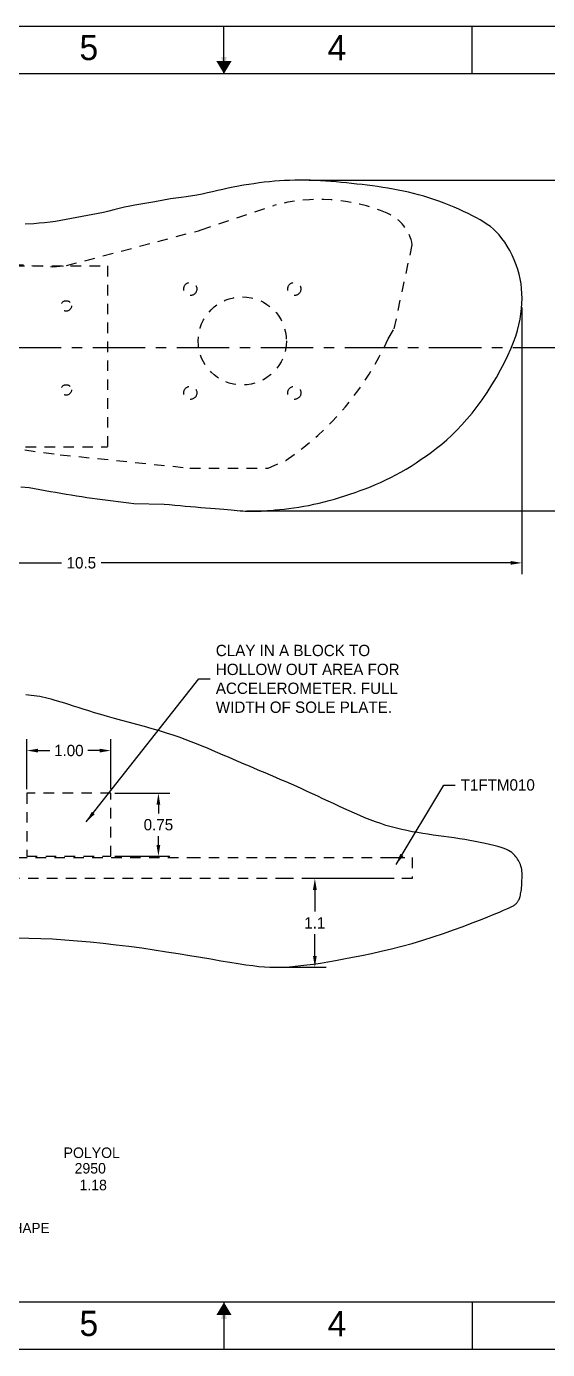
# Model space of a CAD drawing. Extents: x 2.9 to 27.6, y -9.5 to 6.2.
# Drawn here: x 12.9 to 19.1, y -9.54 to 6.21 of the extents above; entities that cross this region are included whole.
import ezdxf
from ezdxf.enums import TextEntityAlignment as Align

# ---------------------------------------------------------------- set-up
doc = ezdxf.new("R2010")
doc.units = 0
doc.header["$LTSCALE"] = 0.5
doc.header["$MEASUREMENT"] = 0
doc.linetypes.add('CENTER', pattern=[2, 1.25, -0.25, 0.25, -0.25])
doc.linetypes.add('HIDDEN', pattern=[0.375, 0.25, -0.125])
doc.layers.get('0').update_dxf_attribs({"linetype": 'CONTINUOUS'})
doc.layers.get('DEFPOINTS').update_dxf_attribs({"linetype": 'CONTINUOUS'})
for name, color, linetype in [('AM_HID', 1, 'HIDDEN'), ('DIM', 3, 'CONTINUOUS'), ('FOOT', 7, 'CONTINUOUS'), ('TBLOCK', 7, 'CONTINUOUS')]:
    doc.layers.add(name, color=color, linetype=linetype)
doc.dimstyles.new('3-DIGIT', dxfattribs={"dimtxt": 0.15, "dimasz": 0.2, "dimexe": 0.1, "dimexo": 0.1, "dimgap": 0.05, "dimtad": 0, "dimtih": 1, "dimtoh": 1, "dimdec": 3, "dimzin": 0, "dimdsep": 46, "dimtxsty": 'Standard', "dimcen": -0.1, "dimadec": 0, "dimazin": 0, "dimtfac": 1, "dimtdec": 3, "dimtofl": 0, "dimtmove": 0, "dimatfit": 3, "dimfxl": 0, "dimtolj": 1, "dimtzin": 0, "dimarcsym": 0})
doc.dimstyles.get("Standard").update_dxf_attribs({"dimtxt": 0.18, "dimasz": 0.18, "dimexe": 0.18, "dimexo": 0.0625, "dimgap": 0.09, "dimtad": 0, "dimtih": 1, "dimtoh": 1, "dimdec": 4, "dimzin": 0, "dimdsep": 46, "dimtxsty": 'Standard', "dimcen": 0.09, "dimadec": 0, "dimazin": 0, "dimtfac": 1, "dimtdec": 4, "dimtofl": 0, "dimtmove": 0, "dimatfit": 3, "dimfxl": 0, "dimtolj": 1, "dimtzin": 0, "dimarcsym": 0})

# ---------------------------------------------------------------- blocks, each defined once
blk = doc.blocks.new('*D4')
at = {"color": 0, "linetype": 'ByBlock'}
for p, q in [((13.953, -4.011), (14.607, -4.011)), ((14.472, -4.146), (14.472, -4.251)), ((14.472, -4.626), (14.472, -4.521)), ((13.953, -4.761), (14.607, -4.761))]:
    blk.add_line(p, q, dxfattribs=at)
for points in [[(14.449, -4.146), (14.494, -4.146), (14.472, -4.011)], [(14.449, -4.626), (14.494, -4.626), (14.472, -4.761)]]:
    blk.add_solid(points, dxfattribs=at)
at = {"layer": 'DEFPOINTS', "color": 0, "linetype": 'ByBlock'}
for p in [(13.906, -4.011), (13.906, -4.761), (14.472, -4.761)]:
    blk.add_point(p, dxfattribs=at)
at = {"color": 0, "linetype": 'ByBlock', "insert": (14.472, -4.386), "char_height": 0.135, "attachment_point": 5}
blk.add_mtext('\\A1;0.75', dxfattribs=at)
blk = doc.blocks.new('*D5')
at = {"color": 0, "linetype": 'ByBlock'}
for p, q in [((12.906, -3.964), (12.906, -3.368)), ((13.906, -3.964), (13.906, -3.368)), ((13.041, -3.503), (13.181, -3.503)), ((13.771, -3.503), (13.631, -3.503))]:
    blk.add_line(p, q, dxfattribs=at)
for points in [[(13.041, -3.481), (13.041, -3.526), (12.906, -3.503)], [(13.771, -3.481), (13.771, -3.526), (13.906, -3.503)]]:
    blk.add_solid(points, dxfattribs=at)
at = {"layer": 'DEFPOINTS', "color": 0, "linetype": 'ByBlock'}
for p in [(13.906, -3.503), (12.906, -4.011), (13.906, -4.011)]:
    blk.add_point(p, dxfattribs=at)
at = {"color": 0, "linetype": 'ByBlock', "insert": (13.406, -3.503), "char_height": 0.135, "attachment_point": 5}
blk.add_mtext('\\A1;1.00', dxfattribs=at)
blk = doc.blocks.new('*D57')
at = {"color": 0, "linetype": 'ByBlock'}
for p, q in [((18.797, 1.71), (18.797, -1.466)), ((8.313, 0.971), (8.313, -1.466)), ((8.448, -1.331), (13.319, -1.331)), ((18.662, -1.331), (13.791, -1.331))]:
    blk.add_line(p, q, dxfattribs=at)
for points in [[(8.448, -1.308), (8.448, -1.353), (8.313, -1.331)], [(18.662, -1.308), (18.662, -1.353), (18.797, -1.331)]]:
    blk.add_solid(points, dxfattribs=at)
at = {"layer": 'DEFPOINTS', "color": 0, "linetype": 'ByBlock'}
for p in [(18.797, 1.757), (8.313, 1.017), (18.797, -1.331)]:
    blk.add_point(p, dxfattribs=at)
at = {"color": 0, "linetype": 'ByBlock', "insert": (13.555, -1.331), "char_height": 0.135, "attachment_point": 5}
blk.add_mtext('\\A1;10.5', dxfattribs=at)
blk = doc.blocks.new('*D58')
at = {"color": 0, "linetype": 'ByBlock'}
for p, q in [((16.265, 3.225), (20.178, 3.225)), ((20.043, 3.09), (20.043, 1.391)), ((20.043, -0.578), (20.043, 1.121)), ((15.523, -0.713), (20.178, -0.713))]:
    blk.add_line(p, q, dxfattribs=at)
for points in [[(20.021, 3.09), (20.066, 3.09), (20.043, 3.225)], [(20.021, -0.578), (20.066, -0.578), (20.043, -0.713)]]:
    blk.add_solid(points, dxfattribs=at)
at = {"layer": 'DEFPOINTS', "color": 0, "linetype": 'ByBlock'}
for p in [(16.218, 3.225), (20.043, 3.225), (15.476, -0.713)]:
    blk.add_point(p, dxfattribs=at)
at = {"color": 0, "linetype": 'ByBlock', "insert": (20.043, 1.256), "char_height": 0.135, "attachment_point": 5}
blk.add_mtext('\\A1;3.9', dxfattribs=at)
blk = doc.blocks.new('*D60')
at = {"color": 0, "linetype": 'ByBlock'}
for p, q in [((17.157, -5.026), (16.198, -5.026)), ((16.333, -5.161), (16.333, -5.419)), ((16.333, -5.947), (16.333, -5.689)), ((15.961, -6.082), (16.468, -6.082))]:
    blk.add_line(p, q, dxfattribs=at)
for points in [[(16.311, -5.161), (16.356, -5.161), (16.333, -5.026)], [(16.311, -5.947), (16.356, -5.947), (16.333, -6.082)]]:
    blk.add_solid(points, dxfattribs=at)
at = {"layer": 'DEFPOINTS', "color": 0, "linetype": 'ByBlock'}
for p in [(17.204, -5.026), (15.914, -6.082), (16.333, -6.082)]:
    blk.add_point(p, dxfattribs=at)
at = {"color": 0, "linetype": 'ByBlock', "insert": (16.333, -5.554), "char_height": 0.135, "attachment_point": 5}
blk.add_mtext('\\A1;1.1', dxfattribs=at)

msp = doc.modelspace()

# ---------------------------------------------------------------- linework, layer by layer
at = {"layer": 'AM_HID'}
for p, q in [((14.979, 3.792), (15.844, 4.083)), ((13.377, 3.369), (14.947, 3.783)), ((13.377, 3.369), (14.947, 3.783)), ((14.947, 3.783), (14.979, 3.792)), ((17.277, 2.614), (17.492, 3.618)), ((12.74, 3.386), (13.217, 3.354)), ((12.752, 3.364), (13.867, 3.364)), ((13.217, 3.354), (13.377, 3.369)), ((13.867, 3.364), (13.867, 1.211)), ((17.204, 2.497), (17.277, 2.614)), ((12.66, 1.203), (13.316, 1.115)), ((12.667, 1.211), (13.867, 1.211)), ((13.301, 1.117), (14.846, 0.958)), ((14.846, 0.958), (15.776, 0.958)), ((15.776, 0.958), (15.99, 1.05)), ((13.906, -2.913), (12.906, -2.913)), ((12.906, -2.913), (12.906, -3.663)), ((13.906, -3.663), (13.906, -2.913)), ((11.435, -3.678), (14.846, -3.678)), ((12.906, -3.663), (13.906, -3.663)), ((14.846, -3.678), (15.99, -3.678)), ((15.99, -3.678), (17.204, -3.678)), ((17.204, -3.678), (17.277, -3.678)), ((17.277, -3.678), (17.492, -3.678)), ((17.492, -3.678), (17.492, -3.928)), ((14.846, -3.928), (10.117, -3.928)), ((13, -3.928), (13, -3.928)), ((13.75, -3.928), (13.75, -3.928)), ((15.99, -3.928), (14.846, -3.928)), ((17.204, -3.928), (15.99, -3.928)), ((17.277, -3.928), (17.204, -3.928)), ((17.492, -3.928), (17.277, -3.928))]:
    msp.add_line(p, q, dxfattribs=at)
for centre, radius in [((14.851, 3.09), 0.0781), ((16.089, 3.09), 0.0781), ((15.47, 2.471), 0.525), ((13.375, 2.888), 0.0625), ((13.375, 1.888), 0.0625), ((14.851, 1.853), 0.0781), ((16.089, 1.853), 0.0781)]:
    msp.add_circle(centre, radius, dxfattribs=at)
for centre, radius, start, end in [((16.387, 2.082), 2.074, 67.0929, 105.1742), ((17, 3.531), 0.5, 9.9433, 67.0929), ((14.061, 3.902), 3.443, 304.0746, 335.9067)]:
    msp.add_arc(centre, radius, start, end, dxfattribs=at)
at = {"layer": 'DIM', "color": 7, "linetype": 'CENTER'}
msp.add_line((19.315, 2.388), (8.006, 2.388), dxfattribs=at)
at = {"layer": 'FOOT'}
for points in [[(12.833, 0.736), (12.936, 0.725), (12.999, 0.714), (13.061, 0.703), (13.124, 0.692), (13.186, 0.681), (13.249, 0.67), (13.311, 0.659), (13.373, 0.648), (13.435, 0.638), (13.497, 0.628), (13.559, 0.618), (13.621, 0.609), (13.683, 0.6), (13.745, 0.591), (13.807, 0.583), (13.87, 0.574), (13.932, 0.566), (13.994, 0.559), (14.056, 0.551), (14.118, 0.544), (14.18, 0.537), (14.542, 0.53), (14.604, 0.523), (14.666, 0.517), (14.729, 0.511), (14.791, 0.505), (14.853, 0.5), (14.914, 0.495), (14.975, 0.49), (15.034, 0.485), (15.092, 0.48), (15.147, 0.476), (15.199, 0.472), (15.249, 0.468), (15.294, 0.464), (15.336, 0.46), (15.374, 0.456), (15.41, 0.453), (15.444, 0.45), (15.476, 0.447), (15.506, 0.445), (15.536, 0.444), (15.565, 0.443), (15.595, 0.443), (15.626, 0.443), (15.658, 0.444), (15.693, 0.445), (15.73, 0.448), (15.771, 0.451), (15.815, 0.454), (15.863, 0.459), (15.914, 0.464), (15.968, 0.47), (16.024, 0.477), (16.082, 0.484), (16.142, 0.493), (16.202, 0.503), (16.262, 0.514), (16.323, 0.527), (16.384, 0.541), (16.444, 0.556), (16.505, 0.572), (16.566, 0.589), (16.627, 0.607), (16.689, 0.626), (16.75, 0.646), (16.811, 0.667), (16.872, 0.689), (16.933, 0.712), (16.994, 0.736), (17.055, 0.761), (17.115, 0.788), (17.176, 0.816), (17.236, 0.846), (17.297, 0.877), (17.357, 0.91), (17.418, 0.945), (17.479, 0.982), (17.539, 1.021), (17.6, 1.062), (17.661, 1.104), (17.722, 1.149), (17.782, 1.195), (17.843, 1.244), (17.903, 1.296), (17.963, 1.35), (18.023, 1.409), (18.083, 1.471), (18.143, 1.539), (18.204, 1.611), (18.264, 1.689), (18.324, 1.772), (18.382, 1.859), (18.439, 1.947), (18.493, 2.037), (18.544, 2.126), (18.59, 2.213), (18.631, 2.298), (18.667, 2.378), (18.697, 2.455), (18.723, 2.528), (18.744, 2.597), (18.761, 2.665), (18.775, 2.73), (18.785, 2.794), (18.792, 2.856), (18.797, 2.917), (18.798, 2.977), (18.797, 3.036), (18.793, 3.094), (18.787, 3.152), (18.777, 3.209), (18.764, 3.266), (18.748, 3.322), (18.728, 3.379), (18.706, 3.436), (18.68, 3.492), (18.653, 3.546), (18.623, 3.598), (18.592, 3.646), (18.559, 3.692), (18.526, 3.733), (18.492, 3.769), (18.458, 3.802), (18.422, 3.832), (18.385, 3.859), (18.345, 3.886), (18.302, 3.911), (18.257, 3.936), (18.208, 3.961), (18.156, 3.987), (18.102, 4.013), (18.046, 4.038), (17.989, 4.064), (17.93, 4.088), (17.87, 4.112), (17.81, 4.135), (17.749, 4.156), (17.689, 4.176), (17.628, 4.194), (17.568, 4.211), (17.507, 4.227), (17.447, 4.241), (17.386, 4.255), (17.325, 4.267), (17.264, 4.279), (17.203, 4.289), (17.141, 4.299), (17.08, 4.308), (17.019, 4.317), (16.957, 4.324), (16.895, 4.332), (16.833, 4.339), (16.771, 4.346), (16.709, 4.352), (16.647, 4.358), (16.585, 4.364), (16.524, 4.369), (16.462, 4.374), (16.401, 4.378), (16.34, 4.381), (16.279, 4.384), (16.218, 4.385), (16.157, 4.385), (16.096, 4.385), (16.035, 4.383), (15.974, 4.38), (15.913, 4.377), (15.853, 4.372), (15.792, 4.366), (15.731, 4.36), (15.67, 4.352), (15.609, 4.343), (15.548, 4.334), (15.486, 4.324), (15.425, 4.312), (15.363, 4.301), (15.302, 4.288), (15.24, 4.275), (15.178, 4.262), (15.116, 4.248), (15.054, 4.234), (14.992, 4.22), (14.929, 4.205), (14.804, 4.188), (14.742, 4.18), (14.617, 4.161), (14.43, 4.129), (14.192, 4.088), (14.13, 4.077), (14.068, 4.064), (14.005, 4.048), (13.943, 4.031), (13.881, 4.018), (13.818, 4.002), (13.755, 3.989), (13.692, 3.978), (13.629, 3.966), (13.565, 3.952), (13.501, 3.939), (13.437, 3.927), (13.373, 3.915), (13.31, 3.905), (13.246, 3.895), (13.182, 3.887), (13.118, 3.879), (13.054, 3.872), (12.991, 3.866), (12.887, 3.861)], [(12.794, -4.634), (12.931, -4.637), (13.071, -4.641), (13.213, -4.648), (13.359, -4.657), (13.509, -4.669), (13.661, -4.683), (13.814, -4.698), (13.968, -4.716), (14.121, -4.735), (14.273, -4.755), (14.422, -4.777), (14.567, -4.799), (14.708, -4.821), (14.844, -4.843), (14.974, -4.865), (15.097, -4.886), (15.214, -4.906), (15.322, -4.924), (15.422, -4.94), (15.512, -4.954), (15.594, -4.965), (15.667, -4.974), (15.734, -4.98), (15.796, -4.983), (15.856, -4.985), (15.914, -4.984), (15.972, -4.982), (16.033, -4.978), (16.098, -4.972), (16.166, -4.965), (16.239, -4.956), (16.317, -4.946), (16.4, -4.934), (16.487, -4.919), (16.58, -4.904), (16.679, -4.886), (16.783, -4.866), (16.893, -4.844), (17.007, -4.82), (17.124, -4.794), (17.245, -4.765), (17.368, -4.734), (17.492, -4.7), (17.617, -4.663), (17.741, -4.623), (17.864, -4.582), (17.984, -4.54), (18.098, -4.498), (18.205, -4.457), (18.303, -4.418), (18.391, -4.383), (18.467, -4.352), (18.529, -4.327), (18.578, -4.306), (18.617, -4.29), (18.646, -4.277), (18.668, -4.266), (18.684, -4.258), (18.696, -4.252), (18.705, -4.246), (18.713, -4.241), (18.72, -4.235), (18.726, -4.23), (18.731, -4.225), (18.736, -4.219), (18.741, -4.213), (18.745, -4.207), (18.75, -4.2), (18.754, -4.193), (18.758, -4.185), (18.763, -4.176), (18.767, -4.166), (18.771, -4.154), (18.775, -4.142), (18.779, -4.128), (18.782, -4.112), (18.785, -4.095), (18.788, -4.077), (18.79, -4.057), (18.792, -4.036), (18.794, -4.014), (18.795, -3.992), (18.796, -3.969), (18.797, -3.947), (18.798, -3.924), (18.798, -3.902), (18.798, -3.881), (18.798, -3.859), (18.796, -3.839), (18.794, -3.819), (18.79, -3.799), (18.786, -3.78), (18.78, -3.762), (18.773, -3.745), (18.765, -3.728), (18.756, -3.712), (18.746, -3.697), (18.736, -3.682), (18.725, -3.668), (18.714, -3.655), (18.702, -3.642), (18.689, -3.63), (18.675, -3.618), (18.658, -3.606), (18.638, -3.595), (18.613, -3.583), (18.584, -3.572), (18.55, -3.56), (18.509, -3.548), (18.463, -3.535), (18.413, -3.522), (18.358, -3.51), (18.301, -3.498), (18.241, -3.486), (18.179, -3.474), (18.117, -3.464), (18.054, -3.454), (17.992, -3.445), (17.929, -3.437), (17.867, -3.428), (17.804, -3.42), (17.742, -3.411), (17.679, -3.402), (17.617, -3.393), (17.554, -3.382), (17.492, -3.371), (17.429, -3.358), (17.367, -3.345), (17.304, -3.329), (17.242, -3.313), (17.179, -3.295), (17.117, -3.275), (17.054, -3.253), (16.992, -3.23), (16.929, -3.205), (16.867, -3.179), (16.804, -3.152), (16.742, -3.124), (16.679, -3.096), (16.617, -3.067), (16.554, -3.037), (16.492, -3.008), (16.429, -2.979), (16.367, -2.949), (16.304, -2.92), (16.242, -2.891), (16.179, -2.862), (16.117, -2.834), (16.054, -2.806), (15.992, -2.779), (15.929, -2.752), (15.867, -2.725), (15.804, -2.698), (15.742, -2.671), (15.679, -2.645), (15.617, -2.618), (15.554, -2.592), (15.492, -2.565), (15.429, -2.538), (15.367, -2.512), (15.304, -2.485), (15.242, -2.458), (15.179, -2.432), (15.117, -2.405), (15.054, -2.378), (14.991, -2.352), (14.926, -2.326), (14.86, -2.299), (14.792, -2.273), (14.72, -2.247), (14.646, -2.222), (14.567, -2.196), (14.483, -2.17), (14.396, -2.145), (14.307, -2.12), (14.217, -2.095), (14.126, -2.071), (14.037, -2.046), (13.95, -2.023), (13.867, -1.999), (13.788, -1.977), (13.713, -1.955), (13.643, -1.933), (13.578, -1.913), (13.517, -1.893), (13.46, -1.875), (13.407, -1.858), (13.358, -1.842), (13.313, -1.828), (13.272, -1.815), (13.233, -1.804), (13.196, -1.793), (13.161, -1.784), (13.127, -1.776), (13.093, -1.769), (13.06, -1.763), (13.026, -1.757), (12.992, -1.753), (12.958, -1.749), (12.926, -1.746), (12.895, -1.743)]]:
    msp.add_lwpolyline(points, dxfattribs=at)
at = {"layer": 'TBLOCK'}
for p, q in [((27.627, 6.215), (2.877, 6.215)), ((15.252, 5.652), (15.252, 6.215)), ((18.205, 5.652), (18.205, 6.215)), ((27.627, 5.652), (2.877, 5.652)), ((27.627, -8.973), (2.877, -8.973)), ((15.252, -8.973), (15.252, -9.535)), ((18.205, -8.973), (18.205, -9.535)), ((27.627, -9.535), (2.877, -9.535))]:
    msp.add_line(p, q, dxfattribs=at)
for points in [[(15.252, 5.652), (15.342, 5.802), (15.162, 5.802)], [(15.252, -8.973), (15.342, -9.123), (15.162, -9.123)]]:
    msp.add_solid(points, dxfattribs=at)

# ---------------------------------------------------------------- texts
for s, height, p in [('POLYOL', 0.125, (13.344, -7.255)), ('2950', 0.125, (13.475, -7.44)), ('1.18', 0.125, (13.533, -7.639)), ('REFER TO 78051-600 & 601 FOR HYBRID III 50th FOOT OUTER SHAPE', 0.12, (7.834, -8.148))]:
    msp.add_text(s, height=height).set_placement(p)
at = {"char_height": 0.135, "attachment_point": 4}
for s, insert in [('{CLAY IN A BLOCK TO}\\P{HOLLOW OUT AREA FOR}\\P{ACCELEROMETER. FULL}\\P{WIDTH }{OF SOLE PLATE.}', (15.155, -1.552)), ('{T1FTM010}', (18.068, -2.815))]:
    msp.add_mtext(s, dxfattribs=dict(at, insert=insert))
at = {"layer": 'TBLOCK'}
for s, p in [('5', (13.644, 5.962)), ('4', (16.597, 5.962)), ('5', (13.644, -9.226)), ('4', (16.597, -9.226))]:
    msp.add_text(s, height=0.3, dxfattribs=at).set_placement(p, align=Align.MIDDLE)

# ---------------------------------------------------------------- dimensions: what is measured, and where the dimension line sits
for base, p1, p2, angle, override, picture, middle, set_off in [((20.043, 4.385), (15.476, 0.447), (16.218, 4.385), 90, {"dimscale": 0.75, "dimdec": 1}, '*D58', (20.043, 2.416), (0, 1.16)), ((18.797, -0.171), (8.313, 2.178), (18.797, 2.917), 180, {"dimscale": 0.75, "dimdec": 1}, '*D57', (13.555, -0.171), (0, 1.16)), ((14.472, -3.663), (13.906, -2.913), (13.906, -3.663), 90, {"dimscale": 0.75, "dimdec": 2}, '*D4', (14.472, -3.288), (0, 1.098)), ((16.333, -4.984), (17.204, -3.928), (15.914, -4.984), 90, {"dimscale": 0.75, "dimdec": 1}, '*D60', (16.333, -4.456), (0, 1.098))]:
    dim = msp.add_linear_dim(base=base, p1=p1, p2=p2, angle=angle, dimstyle='Standard', override=override)
    dim.commit()
    dim.dimension.update_dxf_attribs({"geometry": picture, "text_midpoint": middle, "insert": set_off})
dim = msp.add_linear_dim(base=(13.906, -2.406), p1=(12.906, -2.913), p2=(13.906, -2.913), dimstyle='Standard', override={"dimscale": 0.75, "dimdec": 2})
dim.commit()
dim.dimension.update_dxf_attribs({"geometry": '*D5', "text_midpoint": (13.406, -2.406), "insert": (0, 1.098)})

# ---------------------------------------------------------------- leaders
at = {"annotation_type": 0, "has_hookline": 1, "hookline_direction": 0}
for points, text_width in [([(13.613, -3.254), (14.952, -1.552), (15.087, -1.552)], 2.565), ([(17.299, -3.763), (17.866, -2.815), (18.001, -2.815)], 0.585)]:
    msp.add_leader(points, dimstyle='Standard', override={"dimscale": 0.75}, dxfattribs=dict(at, text_width=text_width))
at = {"layer": 'TBLOCK', "ltscale": 0.03}
for points in [[(15.252, 5.652), (15.252, 6.215)], [(15.252, -8.973), (15.252, -9.535)]]:
    msp.add_leader(points, dimstyle='3-DIGIT', dxfattribs=at)

doc.saveas('drawing.dxf')
